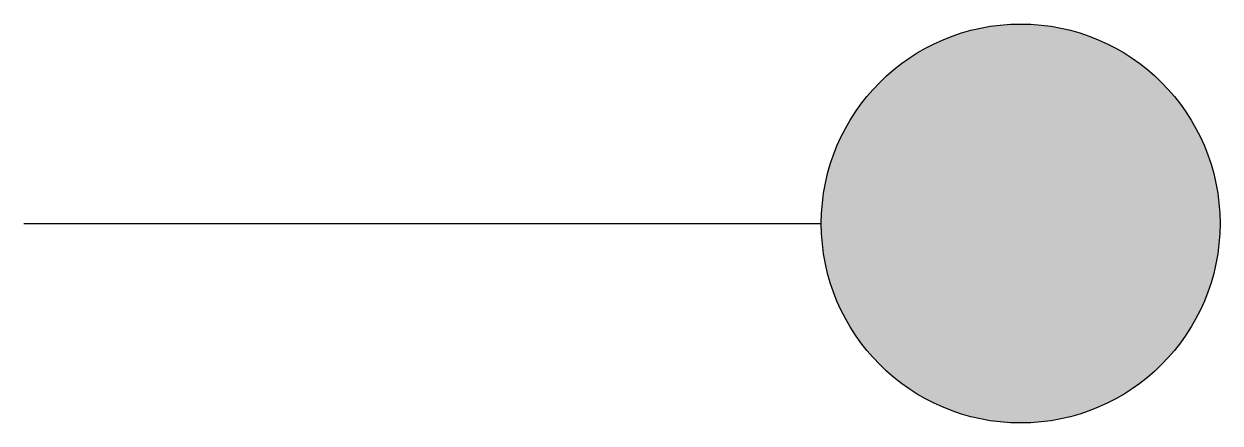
# Model space of a CAD drawing. Header units: metres. Extents: x 0 to 3, y -0.5 to 0.5.
import ezdxf

# ---------------------------------------------------------------- set-up
doc = ezdxf.new("R2010")
doc.units = ezdxf.units.M

msp = doc.modelspace()

# ---------------------------------------------------------------- hatches: boundary and pattern name
h = msp.add_hatch(color=256)
h.dxf.hatch_style = 1
edge = h.paths.add_edge_path()
edge.add_arc((2.5, 0), 0.5, 0, 360)

# ---------------------------------------------------------------- linework, layer by layer
msp.add_line((0, 0), (2, 0))
msp.add_circle((2.5, 0), 0.5)

doc.saveas('drawing.dxf')
